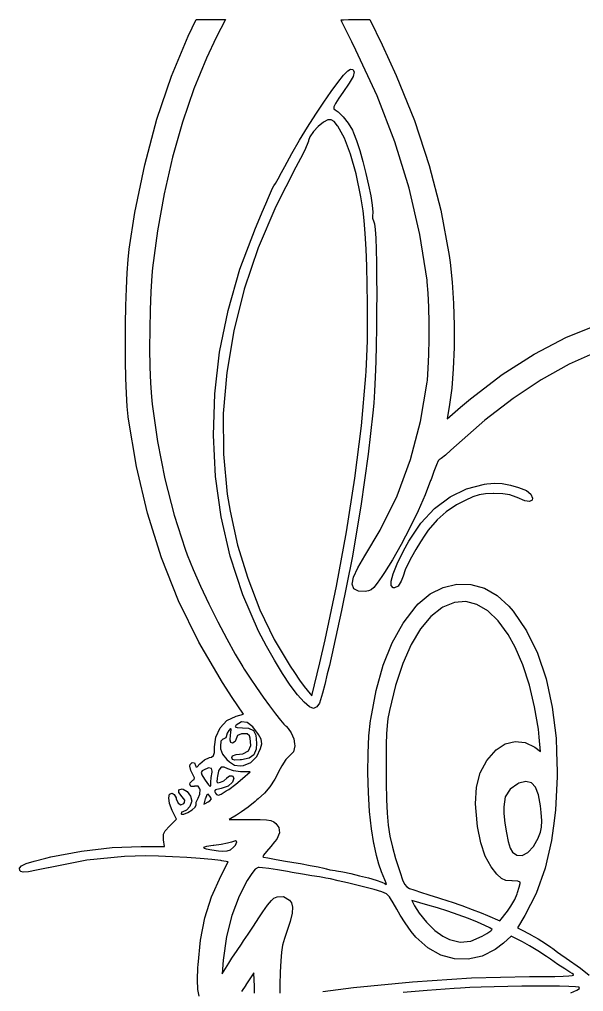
# Model space of a CAD drawing. Extents: x -6.3 to 7.5, y -8.7 to 10.5.
# Drawn here: x -2.938 to -0.482, y 6.258 to 10.49 of the extents above; entities that cross this region are included whole.
import ezdxf

# ---------------------------------------------------------------- set-up
doc = ezdxf.new("R2010")
doc.units = 0
doc.layers.add('BLACK', color=7, linetype='CONTINUOUS')

msp = doc.modelspace()

# ---------------------------------------------------------------- linework, layer by layer
at = {"layer": 'BLACK', "linetype": 'CONTINUOUS'}
for p, q in [((-2.20324, 10.4169), (-2.1694, 10.4898)), ((-2.1694, 10.4898), (-2.04102, 10.4898)), ((-2.04102, 10.4898), (-2.08154, 10.4112)), ((-1.53845, 10.4877), (-1.53818, 10.4879)), ((-1.53488, 10.4799), (-1.53845, 10.4877)), ((-1.53818, 10.4879), (-1.52792, 10.4888)), ((-1.525, 10.4598), (-1.53488, 10.4799)), ((-1.52792, 10.4888), (-1.50581, 10.4895)), ((-1.51002, 10.4296), (-1.525, 10.4598)), ((-1.50581, 10.4895), (-1.47592, 10.4898)), ((-1.47592, 10.4898), (-1.41334, 10.4898)), ((-1.41334, 10.4898), (-1.35991, 10.3794)), ((-2.27642, 10.2423), (-2.20324, 10.4169)), ((-2.08154, 10.4112), (-2.12465, 10.3212)), ((-1.49116, 10.3919), (-1.51002, 10.4296)), ((-1.47334, 10.3564), (-1.49116, 10.3919)), ((-1.35991, 10.3794), (-1.29853, 10.2464)), ((-1.38117, 10.1577), (-1.47334, 10.3564)), ((-2.12465, 10.3212), (-2.1791, 10.1876)), ((-2.33987, 10.0552), (-2.27642, 10.2423)), ((-1.55182, 10.216), (-1.52723, 10.2465)), ((-1.52723, 10.2465), (-1.50842, 10.2662)), ((-1.50842, 10.2662), (-1.4966, 10.2731)), ((-1.48605, 10.2418), (-1.50224, 10.2122)), ((-1.4966, 10.2731), (-1.48651, 10.2712)), ((-1.48651, 10.2712), (-1.4809, 10.2611)), ((-1.4809, 10.2611), (-1.48605, 10.2418)), ((-1.29853, 10.2464), (-1.21904, 10.0494)), ((-1.58096, 10.1764), (-1.55182, 10.216)), ((-1.50224, 10.2122), (-1.52976, 10.1716)), ((-2.1791, 10.1876), (-2.22843, 10.0427)), ((-1.61346, 10.1296), (-1.58096, 10.1764)), ((-1.52976, 10.1716), (-1.54752, 10.1465)), ((-1.30376, 9.95679), (-1.38117, 10.1577)), ((-1.64809, 10.0773), (-1.61346, 10.1296)), ((-1.56276, 10.1233), (-1.5699, 10.1089)), ((-1.54752, 10.1465), (-1.56276, 10.1233)), ((-1.68363, 10.0215), (-1.64809, 10.0773)), ((-1.5699, 10.1089), (-1.57009, 10.101)), ((-1.57009, 10.101), (-1.56449, 10.0968)), ((-1.56449, 10.0968), (-1.55009, 10.0876)), ((-1.55009, 10.0876), (-1.52899, 10.0663)), ((-2.39322, 9.85688), (-2.33987, 10.0552)), ((-2.22843, 10.0427), (-2.27185, 9.88952)), ((-1.61519, 10.0422), (-1.6373, 10.0238)), ((-1.59617, 10.0521), (-1.61519, 10.0422)), ((-1.59601, 10.0522), (-1.59617, 10.0521)), ((-1.58114, 10.0533), (-1.59601, 10.0522)), ((-1.56864, 10.0458), (-1.58114, 10.0533)), ((-1.55357, 10.0266), (-1.56864, 10.0458)), ((-1.52899, 10.0663), (-1.5074, 10.0381)), ((-1.5074, 10.0381), (-1.48905, 10.0074)), ((-1.21904, 10.0494), (-1.15438, 9.8544)), ((-1.71887, 9.96379), (-1.68363, 10.0215)), ((-1.6583, 10.0013), (-1.67399, 9.97929)), ((-1.6373, 10.0238), (-1.6583, 10.0013)), ((-1.55295, 10.0257), (-1.55357, 10.0266)), ((-1.52349, 9.97273), (-1.55295, 10.0257)), ((-1.48905, 10.0074), (-1.48398, 9.99664)), ((-1.48398, 9.99664), (-1.47067, 9.96236)), ((-1.7526, 9.90613), (-1.71887, 9.96379)), ((-1.68035, 9.96049), (-1.68587, 9.94465)), ((-1.68015, 9.96223), (-1.68035, 9.96049)), ((-1.67399, 9.97929), (-1.68015, 9.96223)), ((-1.49682, 9.90353), (-1.52349, 9.97273)), ((-1.47067, 9.96236), (-1.4567, 9.91937)), ((-1.24149, 9.75516), (-1.30376, 9.95679)), ((-1.7836, 9.85029), (-1.7526, 9.90613)), ((-1.69783, 9.91829), (-1.71471, 9.88465)), ((-1.68587, 9.94465), (-1.69783, 9.91829)), ((-1.47299, 9.81835), (-1.49682, 9.90353)), ((-1.4567, 9.91937), (-1.44278, 9.87075)), ((-2.27185, 9.88952), (-2.30857, 9.73081)), ((-1.71471, 9.88465), (-1.73497, 9.84694)), ((-1.44278, 9.87075), (-1.42965, 9.81957)), ((-2.43612, 9.64868), (-2.39322, 9.85688)), ((-1.73497, 9.84694), (-1.82238, 9.67572)), ((-1.81221, 9.79619), (-1.79794, 9.82315)), ((-1.79794, 9.82315), (-1.7836, 9.85029)), ((-1.45208, 9.71743), (-1.47299, 9.81835)), ((-1.42965, 9.81957), (-1.41802, 9.76889)), ((-1.15438, 9.8544), (-1.10395, 9.65935)), ((-1.82374, 9.7755), (-1.81221, 9.79619)), ((-1.85458, 9.71477), (-1.84554, 9.73539)), ((-1.84554, 9.73539), (-1.83602, 9.75542)), ((-1.83602, 9.75542), (-1.83055, 9.76481)), ((-1.83055, 9.76481), (-1.83024, 9.76514)), ((-1.83024, 9.76514), (-1.82374, 9.7755)), ((-1.41802, 9.76889), (-1.40861, 9.7218)), ((-1.19478, 9.55405), (-1.24149, 9.75516)), ((-2.30857, 9.73081), (-2.33778, 9.56949)), ((-1.86614, 9.68752), (-1.85458, 9.71477)), ((-1.44203, 9.65643), (-1.45208, 9.71743)), ((-1.40861, 9.7218), (-1.40215, 9.68135)), ((-1.89928, 9.6093), (-1.88183, 9.6505)), ((-1.82238, 9.67572), (-1.8985, 9.496)), ((-1.88183, 9.6505), (-1.86614, 9.68752)), ((-1.43706, 9.61387), (-1.44203, 9.65643)), ((-1.40215, 9.68135), (-1.39936, 9.65062)), ((-1.39936, 9.65062), (-1.40095, 9.63269)), ((-1.10395, 9.65935), (-1.06712, 9.46237)), ((-2.46082, 9.48977), (-2.43612, 9.64868)), ((-1.91107, 9.58144), (-1.89928, 9.6093)), ((-1.43277, 9.55754), (-1.43706, 9.61387)), ((-1.40095, 9.63269), (-1.40168, 9.62421)), ((-1.40168, 9.62421), (-1.39488, 9.60827)), ((-1.39488, 9.60827), (-1.39213, 9.59944)), ((-2.33778, 9.56949), (-2.3587, 9.40845)), ((-1.97826, 9.40322), (-1.91107, 9.58144)), ((-1.39213, 9.59944), (-1.38925, 9.575)), ((-1.38925, 9.575), (-1.38694, 9.53746)), ((-1.42919, 9.49035), (-1.43277, 9.55754)), ((-1.38694, 9.53746), (-1.38518, 9.48876)), ((-1.16402, 9.35477), (-1.19478, 9.55405)), ((-2.46551, 9.44454), (-2.46082, 9.48977)), ((-1.8985, 9.496), (-1.95963, 9.31504)), ((-1.42637, 9.41518), (-1.42919, 9.49035)), ((-1.38518, 9.48876), (-1.38397, 9.43087)), ((-2.46941, 9.38629), (-2.46551, 9.44454)), ((-1.06712, 9.46237), (-1.06279, 9.43124)), ((-2.3587, 9.40845), (-2.36171, 9.37529)), ((-2.03016, 9.22292), (-1.97826, 9.40322)), ((-1.42437, 9.33492), (-1.42637, 9.41518)), ((-1.38397, 9.43087), (-1.38329, 9.36575)), ((-1.06279, 9.43124), (-1.05418, 9.34649)), ((-2.4725, 9.31795), (-2.46941, 9.38629)), ((-2.36171, 9.37529), (-2.36626, 9.30455)), ((-1.38329, 9.36575), (-1.38313, 9.29534)), ((-1.16326, 9.34811), (-1.16402, 9.35477)), ((-2.47476, 9.24248), (-2.4725, 9.31795)), ((-1.95963, 9.31504), (-2.00556, 9.13373)), ((-1.42323, 9.25247), (-1.42437, 9.33492)), ((-1.15911, 9.29795), (-1.16326, 9.34811)), ((-1.05418, 9.34649), (-1.04857, 9.25384)), ((-2.36626, 9.30455), (-2.36943, 9.22523)), ((-1.38313, 9.29534), (-1.38348, 9.22163)), ((-1.15628, 9.23667), (-1.15911, 9.29795)), ((-2.47616, 9.1628), (-2.47476, 9.24248)), ((-1.42301, 9.17073), (-1.42323, 9.25247)), ((-1.15478, 9.16874), (-1.15628, 9.23667)), ((-1.04857, 9.25384), (-1.04596, 9.15736)), ((-2.36943, 9.22523), (-2.37119, 9.14154)), ((-2.06677, 9.04153), (-2.03016, 9.22292)), ((-1.38348, 9.22163), (-1.38406, 9.17073)), ((-2.4767, 9.08186), (-2.47616, 9.1628)), ((-2.37119, 9.14154), (-2.37151, 9.05767)), ((-1.42375, 9.09258), (-1.42301, 9.17073)), ((-1.38433, 9.14655), (-1.38567, 9.07208)), ((-1.38406, 9.17073), (-1.38433, 9.14655)), ((-1.15461, 9.09861), (-1.15478, 9.16874)), ((-1.04596, 9.15736), (-1.04636, 9.06108)), ((-0.556435, 9.1061), (-0.414521, 9.16285)), ((-2.00556, 9.13373), (-2.03612, 8.95298)), ((-0.697225, 9.03306), (-0.556435, 9.1061)), ((-2.47635, 9.00261), (-2.4767, 9.08186)), ((-2.37151, 9.05767), (-2.37035, 8.97782)), ((-1.4255, 9.02091), (-1.42375, 9.09258)), ((-1.38567, 9.07208), (-1.3875, 9.00016)), ((-1.15577, 9.03074), (-1.15461, 9.09861)), ((-1.04636, 9.06108), (-1.04978, 8.96905)), ((-2.08809, 8.86004), (-2.06677, 9.04153)), ((-1.42831, 8.95862), (-1.4255, 9.02091)), ((-1.15826, 8.96958), (-1.15577, 9.03074)), ((-0.836556, 8.9439), (-0.697225, 9.03306)), ((-0.42688, 9.04136), (-0.545542, 8.98848)), ((-2.47509, 8.92797), (-2.47635, 9.00261)), ((-2.37035, 8.97782), (-2.36767, 8.90616)), ((-1.3875, 9.00016), (-1.38979, 8.93277)), ((-0.545542, 8.98848), (-0.666476, 8.92118)), ((-2.03612, 8.95298), (-2.05111, 8.77369)), ((-1.44963, 8.72017), (-1.42969, 8.93774)), ((-1.42969, 8.93774), (-1.42831, 8.95862)), ((-1.38979, 8.93277), (-1.39254, 8.87185)), ((-1.16209, 8.91961), (-1.15826, 8.96958)), ((-1.04978, 8.96905), (-1.05624, 8.88531)), ((-0.974093, 8.8388), (-0.836556, 8.9439)), ((-2.47291, 8.86089), (-2.47509, 8.92797)), ((-2.36767, 8.90616), (-2.36344, 8.84691)), ((-1.19189, 8.73944), (-1.1631, 8.91061)), ((-1.1631, 8.91061), (-1.16209, 8.91961)), ((-0.666476, 8.92118), (-0.788955, 8.83984)), ((-2.46979, 8.80432), (-2.47291, 8.86089)), ((-2.36344, 8.84691), (-2.36006, 8.81433)), ((-2.09415, 8.67944), (-2.08809, 8.86004)), ((-1.39254, 8.87185), (-1.39574, 8.81936)), ((-1.05624, 8.88531), (-1.06573, 8.81391)), ((-2.46572, 8.76118), (-2.46979, 8.80432)), ((-2.36006, 8.81433), (-2.33735, 8.65272)), ((-1.39574, 8.81936), (-1.39938, 8.77727)), ((-1.06573, 8.81391), (-1.07666, 8.75055)), ((-1.01799, 8.80155), (-0.974093, 8.8388)), ((-0.788955, 8.83984), (-0.912248, 8.74482)), ((-2.46531, 8.75815), (-2.46572, 8.76118)), ((-2.05111, 8.77369), (-2.05035, 8.59676)), ((-1.39938, 8.77727), (-1.4203, 8.59738)), ((-1.07666, 8.75055), (-1.01799, 8.80155)), ((-2.4293, 8.54422), (-2.46531, 8.75815)), ((-1.478, 8.49257), (-1.44963, 8.72017)), ((-1.23576, 8.57449), (-1.19189, 8.73944)), ((-0.912248, 8.74482), (-1.03563, 8.63649)), ((-2.08493, 8.5007), (-2.09415, 8.67944)), ((-2.33735, 8.65272), (-2.30516, 8.48999)), ((-1.03563, 8.63649), (-1.05971, 8.61445)), ((-2.05035, 8.59676), (-2.03363, 8.42311)), ((-1.4203, 8.59738), (-1.45213, 8.37109)), ((-1.08418, 8.59303), (-1.10209, 8.57847)), ((-1.05971, 8.61445), (-1.08418, 8.59303)), ((-1.29447, 8.41644), (-1.23576, 8.57449)), ((-1.12322, 8.55027), (-1.1343, 8.52237)), ((-1.11473, 8.56817), (-1.12322, 8.55027)), ((-1.11069, 8.57311), (-1.11473, 8.56817)), ((-1.10209, 8.57847), (-1.11069, 8.57311)), ((-2.38097, 8.34067), (-2.4293, 8.54422)), ((-1.1343, 8.52237), (-1.14662, 8.48769)), ((-2.30516, 8.48999), (-2.2647, 8.33172)), ((-2.06046, 8.32481), (-2.08493, 8.5007)), ((-1.51416, 8.25887), (-1.478, 8.49257)), ((-1.14835, 8.48264), (-1.172, 8.42094)), ((-1.14662, 8.48769), (-1.14835, 8.48264)), ((-0.991386, 8.44668), (-0.914195, 8.46693)), ((-0.914195, 8.46693), (-0.904207, 8.46841)), ((-0.904207, 8.46841), (-0.868758, 8.47164)), ((-0.868758, 8.47164), (-0.837307, 8.46962)), ((-0.837307, 8.46962), (-0.800154, 8.46193)), ((-2.03363, 8.42311), (-2.02147, 8.34919)), ((-1.06391, 8.41097), (-0.991386, 8.44668)), ((-0.910091, 8.42522), (-0.93751, 8.4209)), ((-0.87488, 8.42647), (-0.910091, 8.42522)), ((-0.873478, 8.42648), (-0.87488, 8.42647)), ((-0.833192, 8.4253), (-0.873478, 8.42648)), ((-0.802817, 8.42036), (-0.833192, 8.4253)), ((-0.800154, 8.46193), (-0.765963, 8.45241)), ((-0.765963, 8.45241), (-0.731405, 8.43849)), ((-0.731405, 8.43849), (-0.711523, 8.42333)), ((-0.711523, 8.42333), (-0.705154, 8.40625)), ((-1.36777, 8.26596), (-1.29447, 8.41644)), ((-1.172, 8.42094), (-1.20273, 8.35083)), ((-1.1308, 8.36061), (-1.06391, 8.41097)), ((-0.998478, 8.39581), (-1.03492, 8.37648)), ((-0.964514, 8.4117), (-0.998478, 8.39581)), ((-0.93751, 8.4209), (-0.964514, 8.4117)), ((-0.775803, 8.41049), (-0.802817, 8.42036)), ((-0.771273, 8.40834), (-0.775803, 8.41049)), ((-0.738374, 8.39433), (-0.771273, 8.40834)), ((-0.717324, 8.39059), (-0.738374, 8.39433)), ((-0.706867, 8.39706), (-0.717324, 8.39059)), ((-0.705154, 8.40625), (-0.706867, 8.39706)), ((-2.3198, 8.14612), (-2.38097, 8.34067)), ((-2.02147, 8.34919), (-1.9884, 8.20166)), ((-1.45213, 8.37109), (-1.49032, 8.14562)), ((-1.20273, 8.35083), (-1.23815, 8.27708)), ((-1.19108, 8.29638), (-1.1308, 8.36061)), ((-1.08109, 8.3461), (-1.12032, 8.31084)), ((-1.03492, 8.37648), (-1.08109, 8.3461)), ((-2.2647, 8.33172), (-2.21721, 8.18349)), ((-2.02074, 8.15276), (-2.06046, 8.32481)), ((-1.24381, 8.2191), (-1.19108, 8.29638)), ((-1.12032, 8.31084), (-1.15835, 8.26604)), ((-1.55749, 8.02302), (-1.51416, 8.25887)), ((-1.43476, 8.15453), (-1.36777, 8.26596)), ((-1.23815, 8.27708), (-1.2759, 8.20442)), ((-1.15835, 8.26604), (-1.17311, 8.24528)), ((-1.26682, 8.17622), (-1.24381, 8.2191)), ((-1.19232, 8.21547), (-1.21256, 8.18192)), ((-1.17311, 8.24528), (-1.19232, 8.21547)), ((-2.21721, 8.18349), (-2.20812, 8.15909)), ((-1.9884, 8.20166), (-1.94461, 8.05735)), ((-1.2759, 8.20442), (-1.31361, 8.13763)), ((-1.29354, 8.11967), (-1.26682, 8.17622)), ((-1.21256, 8.18192), (-1.23181, 8.1482)), ((-2.24529, 7.95918), (-2.3198, 8.14612)), ((-2.20812, 8.15909), (-2.18188, 8.09488)), ((-1.96578, 7.98554), (-2.02074, 8.15276)), ((-1.49032, 8.14562), (-1.53572, 7.916)), ((-1.46568, 8.10301), (-1.43476, 8.15453)), ((-1.31361, 8.13763), (-1.34892, 8.08144)), ((-1.23181, 8.1482), (-1.24807, 8.11784)), ((-2.18188, 8.09488), (-2.14962, 8.02223)), ((-1.48391, 8.06209), (-1.46568, 8.10301)), ((-1.31119, 8.07616), (-1.29354, 8.11967)), ((-1.2593, 8.09438), (-1.26349, 8.08137)), ((-1.24807, 8.11784), (-1.2593, 8.09438)), ((-1.94461, 8.05735), (-1.89123, 7.91932)), ((-1.48945, 8.03154), (-1.48391, 8.06209)), ((-1.36003, 8.06508), (-1.38045, 8.03603)), ((-1.34892, 8.08144), (-1.36003, 8.06508)), ((-1.32005, 8.02499), (-1.31996, 8.04487)), ((-1.31996, 8.04487), (-1.31119, 8.07616)), ((-1.2761, 8.04496), (-1.28929, 8.02266)), ((-1.26801, 8.06579), (-1.2761, 8.04496)), ((-1.2637, 8.07972), (-1.26801, 8.06579)), ((-1.26349, 8.08137), (-1.2637, 8.07972)), ((-2.14962, 8.02223), (-2.11329, 7.94509)), ((-1.60733, 7.78896), (-1.55749, 8.02302)), ((-1.48229, 8.01115), (-1.48945, 8.03154)), ((-1.46243, 8.00071), (-1.48229, 8.01115)), ((-1.43354, 7.99965), (-1.46243, 8.00071)), ((-1.41945, 8.00171), (-1.43354, 7.99965)), ((-1.4076, 8.00681), (-1.41945, 8.00171)), ((-1.39546, 8.01743), (-1.4076, 8.00681)), ((-1.38045, 8.03603), (-1.39546, 8.01743)), ((-1.31165, 8.01571), (-1.32005, 8.02499)), ((-1.30527, 8.01477), (-1.31165, 8.01571)), ((-1.28929, 8.02266), (-1.30527, 8.01477)), ((-1.15043, 7.9889), (-1.09365, 8.01754)), ((-1.09365, 8.01754), (-1.03403, 8.03117)), ((-1.03403, 8.03117), (-0.973579, 8.0298)), ((-0.973579, 8.0298), (-0.914326, 8.01342)), ((-0.914326, 8.01342), (-0.858286, 7.98203)), ((-2.15692, 7.77846), (-2.24529, 7.95918)), ((-1.89713, 7.82727), (-1.96578, 7.98554)), ((-1.20234, 7.94525), (-1.15043, 7.9889)), ((-0.858286, 7.98203), (-0.807479, 7.93564)), ((-2.11329, 7.94509), (-2.07483, 7.86744)), ((-1.89123, 7.91932), (-1.82937, 7.79062)), ((-1.53572, 7.916), (-1.58919, 7.67727)), ((-1.26763, 7.86126), (-1.21116, 7.93564)), ((-1.21116, 7.93564), (-1.20234, 7.94525)), ((-1.09948, 7.92839), (-1.14739, 7.8902)), ((-1.09463, 7.93126), (-1.09948, 7.92839)), ((-1.04465, 7.95169), (-1.09463, 7.93126)), ((-0.995203, 7.9557), (-1.04465, 7.95169)), ((-0.946712, 7.94353), (-0.995203, 7.9557)), ((-0.899622, 7.91543), (-0.946712, 7.94353)), ((-0.854372, 7.87164), (-0.899622, 7.91543)), ((-0.807479, 7.93564), (-0.789508, 7.91431)), ((-0.789508, 7.91431), (-0.730931, 7.82868)), ((-1.14739, 7.8902), (-1.19188, 7.83647)), ((-0.811402, 7.81241), (-0.854372, 7.87164)), ((-2.07483, 7.86744), (-2.03618, 7.79325)), ((-1.31526, 7.77589), (-1.26763, 7.86126)), ((-1.19188, 7.83647), (-1.23256, 7.76796)), ((-2.03618, 7.79325), (-1.9993, 7.72647)), ((-1.86353, 7.76189), (-1.89713, 7.82727)), ((-1.82937, 7.79062), (-1.76015, 7.67432)), ((-1.63085, 7.68889), (-1.60733, 7.78896)), ((-0.7802, 7.75653), (-0.811402, 7.81241)), ((-0.730931, 7.82868), (-0.682843, 7.73034)), ((-2.05417, 7.60258), (-2.15692, 7.77846)), ((-1.82859, 7.69975), (-1.86353, 7.76189)), ((-1.35445, 7.67855), (-1.31526, 7.77589)), ((-1.23256, 7.76796), (-1.26901, 7.68543)), ((-0.747142, 7.67996), (-0.7802, 7.75653)), ((-1.9993, 7.72647), (-1.96611, 7.67108)), ((-0.682843, 7.73034), (-0.645316, 7.61953)), ((-1.96611, 7.67108), (-1.96031, 7.66199)), ((-1.96031, 7.66199), (-1.93455, 7.62281)), ((-1.7935, 7.64252), (-1.82859, 7.69975)), ((-1.76015, 7.67432), (-1.74119, 7.64615)), ((-1.66572, 7.54476), (-1.63085, 7.68889)), ((-1.58919, 7.67727), (-1.59806, 7.64032)), ((-1.38559, 7.56822), (-1.35445, 7.67855)), ((-1.26901, 7.68543), (-1.30084, 7.58967)), ((-0.718424, 7.59188), (-0.747142, 7.67996)), ((-1.93455, 7.62281), (-1.90635, 7.58141)), ((-1.75947, 7.59193), (-1.7935, 7.64252)), ((-1.74119, 7.64615), (-1.71845, 7.61325)), ((-1.59806, 7.64032), (-1.60931, 7.59523)), ((-0.645316, 7.61953), (-0.618422, 7.4965)), ((-2.01211, 7.53801), (-2.05417, 7.60258)), ((-1.90635, 7.58141), (-1.87737, 7.54007)), ((-1.7277, 7.54966), (-1.75947, 7.59193)), ((-1.71845, 7.61325), (-1.69918, 7.58632)), ((-1.69918, 7.58632), (-1.68621, 7.56935)), ((-1.60931, 7.59523), (-1.61937, 7.5568)), ((-1.30084, 7.58967), (-1.32766, 7.48144)), ((-0.695359, 7.49719), (-0.718424, 7.59188)), ((-1.96349, 7.46542), (-2.01211, 7.53801)), ((-1.87737, 7.54007), (-1.8493, 7.50109)), ((-1.6994, 7.51741), (-1.7277, 7.54966)), ((-1.68621, 7.56935), (-1.66572, 7.54476)), ((-1.61937, 7.5568), (-1.62741, 7.52822)), ((-1.40908, 7.44392), (-1.38559, 7.56822)), ((-1.8493, 7.50109), (-1.82379, 7.46677)), ((-1.67576, 7.49688), (-1.6994, 7.51741)), ((-1.65815, 7.48977), (-1.67576, 7.49688)), ((-1.64325, 7.49707), (-1.65815, 7.48977)), ((-1.63258, 7.51269), (-1.64325, 7.49707)), ((-1.62741, 7.52822), (-1.63258, 7.51269)), ((-0.679257, 7.40078), (-0.695359, 7.49719)), ((-0.618422, 7.4965), (-0.602233, 7.3615)), ((-2.03482, 7.4374), (-1.99474, 7.45668)), ((-1.99474, 7.45668), (-1.96349, 7.46542)), ((-1.82379, 7.46677), (-1.80253, 7.43942)), ((-1.32923, 7.47376), (-1.33397, 7.44608)), ((-1.32766, 7.48144), (-1.32923, 7.47376)), ((-2.08327, 7.36496), (-2.06488, 7.40605)), ((-2.06488, 7.40605), (-2.03482, 7.4374)), ((-1.9965, 7.41613), (-1.99902, 7.41008)), ((-1.99902, 7.41008), (-1.99008, 7.40719)), ((-1.99533, 7.41732), (-1.9965, 7.41613)), ((-1.9718, 7.43176), (-1.99533, 7.41732)), ((-1.99008, 7.40719), (-1.96708, 7.40644)), ((-1.94731, 7.42961), (-1.9718, 7.43176)), ((-1.96708, 7.40644), (-1.94118, 7.40431)), ((-1.92196, 7.41091), (-1.94731, 7.42961)), ((-1.89699, 7.37754), (-1.92196, 7.41091)), ((-1.80253, 7.43942), (-1.7872, 7.42132)), ((-1.7872, 7.42132), (-1.77945, 7.41477)), ((-1.77945, 7.41477), (-1.77741, 7.41382)), ((-1.77741, 7.41382), (-1.76789, 7.40314)), ((-1.41706, 7.37119), (-1.41007, 7.4372)), ((-1.41007, 7.4372), (-1.40908, 7.44392)), ((-1.33748, 7.41564), (-1.33993, 7.37965)), ((-1.33397, 7.44608), (-1.33748, 7.41564)), ((-2.08849, 7.32381), (-2.08327, 7.36496)), ((-2.03849, 7.36735), (-2.03992, 7.36229)), ((-2.03385, 7.38225), (-2.03849, 7.36735)), ((-2.02656, 7.39443), (-2.03385, 7.38225)), ((-2.01941, 7.40284), (-2.02656, 7.39443)), ((-2.02116, 7.35243), (-2.01933, 7.37519)), ((-2.01691, 7.40009), (-2.01941, 7.40284)), ((-2.01933, 7.37519), (-2.01821, 7.3839)), ((-2.01821, 7.3839), (-2.01691, 7.40009)), ((-1.98885, 7.37274), (-1.99532, 7.35852)), ((-1.97184, 7.37914), (-1.98885, 7.37274)), ((-1.96586, 7.37986), (-1.97184, 7.37914)), ((-1.94649, 7.37959), (-1.96586, 7.37986)), ((-1.93708, 7.37128), (-1.94649, 7.37959)), ((-1.94118, 7.40431), (-1.91989, 7.39426)), ((-1.9337, 7.36111), (-1.93708, 7.37128)), ((-1.91989, 7.39426), (-1.90884, 7.3736)), ((-1.90884, 7.3736), (-1.90568, 7.33977)), ((-1.88582, 7.35588), (-1.89699, 7.37754)), ((-1.76789, 7.40314), (-1.75555, 7.3844)), ((-1.75555, 7.3844), (-1.74388, 7.35756)), ((-1.4208, 7.29413), (-1.41706, 7.37119)), ((-1.33993, 7.37965), (-1.34146, 7.33533)), ((-0.675306, 7.36542), (-0.679257, 7.40078)), ((-0.669384, 7.30357), (-0.675306, 7.36542)), ((-2.08927, 7.29864), (-2.08849, 7.32381)), ((-2.06093, 7.34834), (-2.06349, 7.32644)), ((-2.06349, 7.32644), (-2.06267, 7.31389)), ((-2.05269, 7.35632), (-2.06093, 7.34834)), ((-2.05099, 7.35644), (-2.05269, 7.35632)), ((-2.03992, 7.36229), (-2.05099, 7.35644)), ((-2.01805, 7.34194), (-2.02116, 7.35243)), ((-2.011, 7.33977), (-2.01805, 7.34194)), ((-1.99981, 7.34687), (-2.011, 7.33977)), ((-1.99532, 7.35852), (-1.99981, 7.34687)), ((-1.94181, 7.30598), (-1.93103, 7.32863)), ((-1.93103, 7.32863), (-1.9337, 7.36111)), ((-1.90568, 7.33977), (-1.90748, 7.31358)), ((-1.88821, 7.31579), (-1.88382, 7.33687)), ((-1.88382, 7.33687), (-1.88582, 7.35588)), ((-1.73972, 7.32696), (-1.74557, 7.30138)), ((-1.74388, 7.35756), (-1.74107, 7.33687)), ((-1.74107, 7.33687), (-1.73972, 7.32696)), ((-1.34146, 7.33533), (-1.34222, 7.27991)), ((-0.863509, 7.3096), (-0.823774, 7.33595)), ((-0.823774, 7.33595), (-0.780625, 7.34709)), ((-0.780625, 7.34709), (-0.736886, 7.34241)), ((-0.736886, 7.34241), (-0.694901, 7.32174)), ((-0.694901, 7.32174), (-0.669384, 7.30357)), ((-0.602233, 7.3615), (-0.600096, 7.30357)), ((-2.10255, 7.27879), (-2.09317, 7.28525)), ((-2.09317, 7.28525), (-2.08927, 7.29864)), ((-2.06267, 7.31389), (-2.05459, 7.29152)), ((-2.05459, 7.29152), (-2.03515, 7.26811)), ((-2.01349, 7.27621), (-2.01022, 7.28471)), ((-2.01022, 7.28471), (-1.99474, 7.28989)), ((-1.99474, 7.28989), (-1.96607, 7.29313)), ((-1.96607, 7.29313), (-1.94181, 7.30598)), ((-1.91725, 7.2883), (-1.93776, 7.2736)), ((-1.93064, 7.25536), (-1.90454, 7.28128)), ((-1.90748, 7.31358), (-1.91725, 7.2883)), ((-1.90454, 7.28128), (-1.88821, 7.31579)), ((-1.76435, 7.28304), (-1.77833, 7.26732)), ((-1.76117, 7.28515), (-1.76435, 7.28304)), ((-1.74557, 7.30138), (-1.76117, 7.28515)), ((-1.42143, 7.21057), (-1.4208, 7.29413)), ((-1.34222, 7.27991), (-1.34236, 7.21061)), ((-0.903786, 7.26405), (-0.863509, 7.3096)), ((-0.600096, 7.30357), (-0.596821, 7.21477)), ((-2.19682, 7.23948), (-2.19555, 7.24694)), ((-2.19232, 7.21972), (-2.19682, 7.23948)), ((-2.19555, 7.24694), (-2.18714, 7.25557)), ((-2.18714, 7.25557), (-2.17678, 7.25409)), ((-2.17678, 7.25409), (-2.17152, 7.24186)), ((-2.17152, 7.24186), (-2.17057, 7.23549)), ((-2.16518, 7.23593), (-2.15277, 7.24907)), ((-2.15277, 7.24907), (-2.13308, 7.26601)), ((-2.13308, 7.26601), (-2.1114, 7.27631)), ((-2.1114, 7.27631), (-2.10255, 7.27879)), ((-2.03515, 7.26811), (-2.02421, 7.25789)), ((-2.02421, 7.25789), (-2.00175, 7.24376)), ((-2.01075, 7.26831), (-2.01349, 7.27621)), ((-1.99997, 7.26525), (-2.01075, 7.26831)), ((-2.00175, 7.24376), (-1.97746, 7.23977)), ((-1.97733, 7.26615), (-1.99997, 7.26525)), ((-1.97746, 7.23977), (-1.96261, 7.24133)), ((-1.97153, 7.26669), (-1.97733, 7.26615)), ((-1.93776, 7.2736), (-1.97153, 7.26669)), ((-1.96261, 7.24133), (-1.93064, 7.25536)), ((-1.79565, 7.24102), (-1.81034, 7.21415)), ((-1.77833, 7.26732), (-1.79565, 7.24102)), ((-0.931925, 7.2106), (-0.903786, 7.26405)), ((-2.18402, 7.20299), (-2.19232, 7.21972)), ((-2.17587, 7.18851), (-2.18402, 7.20299)), ((-2.17057, 7.23549), (-2.16518, 7.23593)), ((-2.14243, 7.21855), (-2.14785, 7.21166)), ((-2.14785, 7.21166), (-2.14481, 7.20131)), ((-2.14481, 7.20131), (-2.13271, 7.18244)), ((-2.13747, 7.22181), (-2.14243, 7.21855)), ((-2.11603, 7.23124), (-2.13747, 7.22181)), ((-2.1024, 7.22929), (-2.11603, 7.23124)), ((-2.10377, 7.1898), (-2.0999, 7.21269)), ((-2.09908, 7.21659), (-2.1024, 7.22929)), ((-2.0999, 7.21269), (-2.09908, 7.21659)), ((-2.07644, 7.19511), (-2.07793, 7.18682)), ((-2.07112, 7.21659), (-2.07644, 7.19511)), ((-2.06975, 7.22214), (-2.07112, 7.21659)), ((-2.06068, 7.23459), (-2.06975, 7.22214)), ((-2.04639, 7.23451), (-2.06068, 7.23459)), ((-2.03152, 7.22798), (-2.04639, 7.23451)), ((-2.03508, 7.18812), (-2.02329, 7.1968)), ((-2.00617, 7.2193), (-2.03152, 7.22798)), ((-2.02329, 7.1968), (-2.0109, 7.19653)), ((-2.0109, 7.19653), (-2.00515, 7.1872)), ((-1.97608, 7.21467), (-2.00617, 7.2193)), ((-1.97015, 7.21446), (-1.97608, 7.21467)), ((-1.93432, 7.21415), (-1.97015, 7.21446)), ((-1.96765, 7.18462), (-1.93432, 7.21415)), ((-1.81382, 7.20777), (-1.82722, 7.18217)), ((-1.81034, 7.21415), (-1.81382, 7.20777)), ((-1.41907, 7.12503), (-1.42143, 7.21057)), ((-1.34236, 7.21061), (-1.34216, 7.16622)), ((-0.94819, 7.14813), (-0.931925, 7.2106)), ((-0.596821, 7.21477), (-0.596936, 7.1927)), ((-2.19682, 7.15997), (-2.1953, 7.16699)), ((-2.19264, 7.15046), (-2.19682, 7.15997)), ((-2.1953, 7.16699), (-2.18402, 7.17854)), ((-2.18402, 7.17854), (-2.17781, 7.18155)), ((-2.17781, 7.18155), (-2.17587, 7.18851)), ((-2.13271, 7.18244), (-2.12927, 7.17737)), ((-2.12927, 7.17737), (-2.11539, 7.15759)), ((-2.11539, 7.15759), (-2.10822, 7.15039)), ((-2.10822, 7.15039), (-2.10551, 7.15475)), ((-2.10551, 7.15475), (-2.10504, 7.16964)), ((-2.10504, 7.16964), (-2.10377, 7.1898)), ((-2.07793, 7.18682), (-2.07952, 7.17089)), ((-2.07952, 7.17089), (-2.07505, 7.16625)), ((-2.07505, 7.16625), (-2.0625, 7.16912)), ((-2.0625, 7.16912), (-2.04872, 7.17544)), ((-2.02961, 7.15224), (-2.06079, 7.14176)), ((-2.04872, 7.17544), (-2.03599, 7.1867)), ((-2.03599, 7.1867), (-2.03508, 7.18812)), ((-2.01034, 7.16953), (-2.02961, 7.15224)), ((-2.02733, 7.13804), (-1.99596, 7.16133)), ((-2.00515, 7.1872), (-2.01034, 7.16953)), ((-1.99596, 7.16133), (-1.96765, 7.18462)), ((-1.82722, 7.18217), (-1.84805, 7.14913)), ((-1.34216, 7.16622), (-1.34087, 7.09461)), ((-0.768664, 7.16252), (-0.802528, 7.13871)), ((-0.763818, 7.16464), (-0.768664, 7.16252)), ((-0.733654, 7.17226), (-0.763818, 7.16464)), ((-0.709691, 7.16694), (-0.733654, 7.17226)), ((-0.691362, 7.14792), (-0.709691, 7.16694)), ((-0.596936, 7.1927), (-0.603895, 7.04839)), ((-2.28853, 7.10166), (-2.28503, 7.11751)), ((-2.28503, 7.11751), (-2.2739, 7.12155)), ((-2.2739, 7.12155), (-2.2647, 7.11631)), ((-2.2647, 7.11631), (-2.25674, 7.10071)), ((-2.24452, 7.13572), (-2.23063, 7.13977)), ((-2.24399, 7.12403), (-2.24452, 7.13572)), ((-2.2296, 7.10588), (-2.24399, 7.12403)), ((-2.23063, 7.13977), (-2.22567, 7.13913)), ((-2.22567, 7.13913), (-2.20818, 7.12831)), ((-2.20818, 7.12831), (-2.1942, 7.10876)), ((-2.17778, 7.15108), (-2.19264, 7.15046)), ((-2.17694, 7.15129), (-2.17778, 7.15108)), ((-2.16079, 7.15185), (-2.17694, 7.15129)), ((-2.15292, 7.14027), (-2.16079, 7.15185)), ((-2.16024, 7.0997), (-2.15308, 7.1165)), ((-2.15308, 7.1165), (-2.15222, 7.1378)), ((-2.15222, 7.1378), (-2.15292, 7.14027)), ((-2.12212, 7.11485), (-2.12879, 7.09843)), ((-2.11645, 7.11724), (-2.12212, 7.11485)), ((-2.10903, 7.10885), (-2.11645, 7.11724)), ((-2.08472, 7.13619), (-2.08985, 7.13054)), ((-2.08985, 7.13054), (-2.08502, 7.12123)), ((-2.08502, 7.12123), (-2.08, 7.11531)), ((-2.06666, 7.1407), (-2.08472, 7.13619)), ((-2.08, 7.11531), (-2.07206, 7.11245)), ((-2.07206, 7.11245), (-2.05946, 7.11736)), ((-2.06079, 7.14176), (-2.06666, 7.1407)), ((-2.05946, 7.11736), (-2.03772, 7.13097)), ((-2.03772, 7.13097), (-2.02733, 7.13804)), ((-1.87207, 7.12121), (-1.89928, 7.09649)), ((-1.84805, 7.14913), (-1.87207, 7.12121)), ((-1.41385, 7.04207), (-1.41907, 7.12503)), ((-0.952846, 7.07555), (-0.94819, 7.14813)), ((-0.802528, 7.13871), (-0.823132, 7.10496)), ((-0.678101, 7.11447), (-0.691362, 7.14792)), ((-0.669343, 7.06584), (-0.678101, 7.11447)), ((-2.28449, 7.07698), (-2.28853, 7.10166)), ((-2.273, 7.04644), (-2.28449, 7.07698)), ((-2.25674, 7.10071), (-2.2559, 7.0961)), ((-2.2559, 7.0961), (-2.24755, 7.07758)), ((-2.24755, 7.07758), (-2.23514, 7.07022)), ((-2.23514, 7.07022), (-2.22237, 7.07661)), ((-2.21838, 7.09142), (-2.2296, 7.10588)), ((-2.22237, 7.07661), (-2.21976, 7.08016)), ((-2.21976, 7.08016), (-2.21838, 7.09142)), ((-2.1887, 7.08316), (-2.19644, 7.06343)), ((-2.1942, 7.10876), (-2.18849, 7.08649)), ((-2.18849, 7.08649), (-2.1887, 7.08316)), ((-2.17309, 7.06034), (-2.16921, 7.07)), ((-2.16921, 7.07), (-2.16844, 7.08199)), ((-2.16844, 7.08199), (-2.16024, 7.0997)), ((-2.13471, 7.08005), (-2.13597, 7.0734)), ((-2.13597, 7.0734), (-2.13053, 7.07604)), ((-2.12942, 7.09662), (-2.13471, 7.08005)), ((-2.13053, 7.07604), (-2.11621, 7.08382)), ((-2.12879, 7.09843), (-2.12942, 7.09662)), ((-2.11621, 7.08382), (-2.10996, 7.08757)), ((-2.10996, 7.08757), (-2.10297, 7.09649)), ((-2.10297, 7.09649), (-2.10903, 7.10885)), ((-1.91229, 7.08524), (-1.9429, 7.06093)), ((-1.90448, 7.09176), (-1.91229, 7.08524)), ((-1.89928, 7.09649), (-1.90448, 7.09176)), ((-1.34087, 7.09461), (-1.33798, 7.03431)), ((-0.946157, 6.99176), (-0.952846, 7.07555)), ((-0.823132, 7.10496), (-0.829987, 7.06205)), ((-2.27159, 7.04347), (-2.273, 7.04644)), ((-2.2547, 7.00857), (-2.27159, 7.04347)), ((-2.23269, 7.03878), (-2.23434, 7.03147)), ((-2.23434, 7.03147), (-2.23349, 7.03051)), ((-2.23349, 7.03051), (-2.22242, 7.03028)), ((-2.22777, 7.03977), (-2.23269, 7.03878)), ((-2.2113, 7.04678), (-2.22777, 7.03977)), ((-2.22242, 7.03028), (-2.20508, 7.0373)), ((-2.19644, 7.06343), (-2.2113, 7.04678)), ((-2.20508, 7.0373), (-2.18684, 7.04838)), ((-2.18684, 7.04838), (-2.17309, 7.06034)), ((-1.9935, 7.02556), (-2.02599, 7.00718)), ((-1.97176, 7.03971), (-1.9935, 7.02556)), ((-1.9429, 7.06093), (-1.97176, 7.03971)), ((-1.40591, 6.96619), (-1.41385, 7.04207)), ((-1.33798, 7.03431), (-1.33301, 6.98185)), ((-0.829987, 7.06205), (-0.828936, 7.03365)), ((-0.828936, 7.03365), (-0.824819, 6.99151)), ((-0.666634, 7.03769), (-0.669343, 7.06584)), ((-0.664473, 7.00033), (-0.666634, 7.03769)), ((-0.603895, 7.04839), (-0.610273, 7.00033)), ((-2.28515, 6.97812), (-2.2547, 7.00857)), ((-2.02599, 7.00718), (-1.93224, 7.00681)), ((-1.93224, 7.00681), (-1.89104, 7.00633)), ((-1.89104, 7.00633), (-1.86226, 7.00491)), ((-1.86226, 7.00491), (-1.8434, 7.00203)), ((-1.8434, 7.00203), (-1.83106, 6.99716)), ((-1.83106, 6.99716), (-1.82182, 6.98977)), ((-1.82182, 6.98977), (-1.80878, 6.97153)), ((-0.94391, 6.97632), (-0.946157, 6.99176)), ((-0.824819, 6.99151), (-0.818325, 6.94937)), ((-0.665277, 6.9737), (-0.664473, 7.00033)), ((-0.610273, 7.00033), (-0.621542, 6.91543)), ((-2.31178, 6.92489), (-2.31136, 6.94242)), ((-2.31136, 6.94242), (-2.30337, 6.9581)), ((-2.30337, 6.9581), (-2.28515, 6.97812)), ((-1.80627, 6.94844), (-1.81784, 6.92165)), ((-1.80878, 6.97153), (-1.80627, 6.94844)), ((-1.39537, 6.90196), (-1.40591, 6.96619)), ((-1.33301, 6.98185), (-1.32549, 6.93376)), ((-0.929688, 6.90525), (-0.94391, 6.97632)), ((-0.818325, 6.94937), (-0.810245, 6.91139)), ((-0.678303, 6.92952), (-0.669677, 6.95202)), ((-0.669677, 6.95202), (-0.665277, 6.9737)), ((-2.3109, 6.91872), (-2.31178, 6.92489)), ((-2.3062, 6.88977), (-2.3109, 6.91872)), ((-2.03247, 6.9031), (-2.06035, 6.89767)), ((-2.01558, 6.90838), (-2.03247, 6.9031)), ((-1.99764, 6.91403), (-2.01558, 6.90838)), ((-1.99823, 6.89536), (-1.99157, 6.90906)), ((-1.99157, 6.90906), (-1.99764, 6.91403)), ((-1.82799, 6.90906), (-1.84391, 6.88929)), ((-1.81784, 6.92165), (-1.82799, 6.90906)), ((-1.39456, 6.89811), (-1.39537, 6.90196)), ((-1.32549, 6.93376), (-1.31493, 6.88657)), ((-0.910539, 6.84766), (-0.929688, 6.90525)), ((-0.810245, 6.91139), (-0.801369, 6.88175)), ((-0.700323, 6.88969), (-0.678509, 6.92905)), ((-0.678509, 6.92905), (-0.678303, 6.92952)), ((-0.621542, 6.91543), (-0.649778, 6.79428)), ((-2.80221, 6.84367), (-2.66861, 6.86878)), ((-2.66861, 6.86878), (-2.53515, 6.8844)), ((-2.53515, 6.8844), (-2.40801, 6.88977)), ((-2.40801, 6.88977), (-2.3062, 6.88977)), ((-2.12423, 6.88949), (-2.13737, 6.88563)), ((-2.13737, 6.88563), (-2.13432, 6.88166)), ((-2.13432, 6.88166), (-2.1248, 6.87906)), ((-2.1248, 6.87906), (-2.10053, 6.87463)), ((-2.09466, 6.89328), (-2.12423, 6.88949)), ((-2.10053, 6.87463), (-2.07149, 6.87094)), ((-2.09265, 6.89348), (-2.09466, 6.89328)), ((-2.06035, 6.89767), (-2.09265, 6.89348)), ((-2.07149, 6.87094), (-2.05499, 6.86951)), ((-2.05499, 6.86951), (-2.03349, 6.86974)), ((-2.03349, 6.86974), (-2.01911, 6.87497)), ((-2.01911, 6.87497), (-2.00578, 6.88665)), ((-2.00578, 6.88665), (-1.99823, 6.89536)), ((-1.86331, 6.86756), (-1.87579, 6.85174)), ((-1.84457, 6.88859), (-1.86331, 6.86756)), ((-1.84391, 6.88929), (-1.84457, 6.88859)), ((-1.38365, 6.84988), (-1.39456, 6.89811)), ((-1.31493, 6.88657), (-1.30084, 6.83681)), ((-0.801369, 6.88175), (-0.792487, 6.86459)), ((-0.792487, 6.86459), (-0.773622, 6.8511)), ((-0.749512, 6.84979), (-0.724535, 6.86296)), ((-0.724535, 6.86296), (-0.700323, 6.88969)), ((-2.92971, 6.80498), (-2.90864, 6.815)), ((-2.90864, 6.815), (-2.87383, 6.82598)), ((-2.87383, 6.82598), (-2.82391, 6.83865)), ((-2.82391, 6.83865), (-2.80221, 6.84367)), ((-2.64479, 6.82909), (-2.812, 6.79708)), ((-2.48091, 6.8455), (-2.64479, 6.82909)), ((-2.38849, 6.84797), (-2.48091, 6.8455)), ((-2.33275, 6.84718), (-2.38849, 6.84797)), ((-2.27182, 6.845), (-2.33275, 6.84718)), ((-2.20997, 6.8417), (-2.27182, 6.845)), ((-2.15144, 6.83754), (-2.20997, 6.8417)), ((-2.10049, 6.8328), (-2.15144, 6.83754)), ((-2.06139, 6.82775), (-2.10049, 6.8328)), ((-2.05732, 6.82706), (-2.06139, 6.82775)), ((-2.06058, 6.76233), (-2.03031, 6.82238)), ((-2.03031, 6.82238), (-2.05732, 6.82706)), ((-1.87579, 6.85174), (-1.87932, 6.8445)), ((-1.87932, 6.8445), (-1.87527, 6.84321)), ((-1.87527, 6.84321), (-1.85723, 6.8394)), ((-1.85723, 6.8394), (-1.8274, 6.83383)), ((-1.8274, 6.83383), (-1.78862, 6.82702)), ((-1.78862, 6.82702), (-1.74375, 6.81951)), ((-1.74375, 6.81951), (-1.71499, 6.81471)), ((-1.71499, 6.81471), (-1.67275, 6.8073)), ((-1.37344, 6.81214), (-1.38365, 6.84988)), ((-1.30084, 6.83681), (-1.28276, 6.78101)), ((-0.885348, 6.8008), (-0.910539, 6.84766)), ((-0.773622, 6.8511), (-0.749512, 6.84979)), ((-2.9384, 6.79516), (-2.92971, 6.80498)), ((-2.93608, 6.78481), (-2.9384, 6.79516)), ((-2.93185, 6.77981), (-2.93608, 6.78481)), ((-2.92161, 6.77729), (-2.93185, 6.77981)), ((-2.89932, 6.77914), (-2.92161, 6.77729)), ((-2.8637, 6.78556), (-2.89932, 6.77914)), ((-2.81348, 6.79673), (-2.8637, 6.78556)), ((-2.812, 6.79708), (-2.81348, 6.79673)), ((-1.92683, 6.7722), (-1.94644, 6.74138)), ((-1.91174, 6.79012), (-1.92683, 6.7722)), ((-1.89903, 6.79748), (-1.91174, 6.79012)), ((-1.89436, 6.79801), (-1.89903, 6.79748)), ((-1.87992, 6.79662), (-1.89436, 6.79801)), ((-1.85246, 6.79286), (-1.87992, 6.79662)), ((-1.81537, 6.78724), (-1.85246, 6.79286)), ((-1.77204, 6.78026), (-1.81537, 6.78724)), ((-1.75099, 6.77674), (-1.77204, 6.78026)), ((-1.70566, 6.76906), (-1.75099, 6.77674)), ((-1.67275, 6.8073), (-1.63798, 6.80075)), ((-1.63798, 6.80075), (-1.61369, 6.79564)), ((-1.61369, 6.79564), (-1.60288, 6.79253)), ((-1.60288, 6.79253), (-1.60184, 6.79197)), ((-1.60184, 6.79197), (-1.58664, 6.78758)), ((-1.58664, 6.78758), (-1.56428, 6.78415)), ((-1.56428, 6.78415), (-1.55864, 6.78348)), ((-1.55864, 6.78348), (-1.53106, 6.77876)), ((-1.53106, 6.77876), (-1.49601, 6.7713)), ((-1.49601, 6.7713), (-1.45747, 6.76212)), ((-1.36199, 6.77889), (-1.37344, 6.81214)), ((-1.34739, 6.74417), (-1.36199, 6.77889)), ((-1.28276, 6.78101), (-1.28118, 6.77633)), ((-1.28118, 6.77633), (-1.27013, 6.74469)), ((-0.859749, 6.76882), (-0.885348, 6.8008)), ((-0.649778, 6.79428), (-0.688505, 6.68535)), ((-2.10153, 6.67039), (-2.06058, 6.76233)), ((-1.94644, 6.74138), (-1.98235, 6.67309)), ((-1.66477, 6.76214), (-1.70566, 6.76906)), ((-1.63179, 6.75656), (-1.66477, 6.76214)), ((-1.6102, 6.75291), (-1.63179, 6.75656)), ((-1.60515, 6.75206), (-1.6102, 6.75291)), ((-1.58431, 6.74788), (-1.60515, 6.75206)), ((-1.55118, 6.74046), (-1.58431, 6.74788)), ((-1.50962, 6.7307), (-1.55118, 6.74046)), ((-1.46351, 6.71953), (-1.50962, 6.7307)), ((-1.45747, 6.76212), (-1.41938, 6.75222)), ((-1.41938, 6.75222), (-1.38572, 6.74264)), ((-1.38572, 6.74264), (-1.36046, 6.73439)), ((-1.36046, 6.73439), (-1.34755, 6.72849)), ((-1.33966, 6.72727), (-1.34739, 6.74417)), ((-1.27013, 6.74469), (-1.26138, 6.72485)), ((-0.839866, 6.75037), (-0.859749, 6.76882)), ((-0.821134, 6.74191), (-0.839866, 6.75037)), ((-0.795138, 6.73978), (-0.821134, 6.74191)), ((-0.792862, 6.73977), (-0.795138, 6.73978)), ((-0.76875, 6.73868), (-0.792862, 6.73977)), ((-0.758234, 6.73472), (-0.76875, 6.73868)), ((-0.757967, 6.7278), (-0.758234, 6.73472)), ((-1.41668, 6.70786), (-1.46351, 6.71953)), ((-1.39386, 6.70204), (-1.41668, 6.70786)), ((-1.3611, 6.69239), (-1.39386, 6.70204)), ((-1.34042, 6.68261), (-1.3611, 6.69239)), ((-1.34755, 6.72849), (-1.34138, 6.72448)), ((-1.34138, 6.72448), (-1.33966, 6.72727)), ((-1.26138, 6.72485), (-1.25221, 6.71322)), ((-1.25221, 6.71322), (-1.23992, 6.70624)), ((-1.23992, 6.70624), (-1.22182, 6.70031)), ((-1.22182, 6.70031), (-1.21714, 6.69889)), ((-1.21714, 6.69889), (-1.19174, 6.69091)), ((-1.19174, 6.69091), (-1.15578, 6.6794)), ((-0.771401, 6.683), (-0.769765, 6.689)), ((-0.769765, 6.689), (-0.763019, 6.71231)), ((-0.763019, 6.71231), (-0.757967, 6.7278)), ((-2.13105, 6.57817), (-2.10153, 6.67039)), ((-1.98235, 6.67309), (-2.01441, 6.58917)), ((-1.85838, 6.63331), (-1.84129, 6.6544)), ((-1.84129, 6.6544), (-1.83042, 6.66463)), ((-1.83042, 6.66463), (-1.81702, 6.67023)), ((-1.81702, 6.67023), (-1.78824, 6.67101)), ((-1.78824, 6.67101), (-1.76269, 6.65564)), ((-1.76269, 6.65564), (-1.7541, 6.64414)), ((-1.3274, 6.6703), (-1.34042, 6.68261)), ((-1.32303, 6.66358), (-1.3274, 6.6703)), ((-1.31167, 6.64382), (-1.32303, 6.66358)), ((-1.15977, 6.63457), (-1.22942, 6.65419)), ((-1.22942, 6.65419), (-1.21778, 6.6317)), ((-1.15578, 6.6794), (-1.11334, 6.66566)), ((-1.11334, 6.66566), (-1.06854, 6.65102)), ((-1.06854, 6.65102), (-1.05918, 6.64793)), ((-1.05918, 6.64793), (-1.01222, 6.63188)), ((-0.798706, 6.62906), (-0.781571, 6.65847)), ((-0.781571, 6.65847), (-0.771401, 6.683)), ((-0.688505, 6.68535), (-0.737624, 6.5891)), ((-1.89622, 6.57921), (-1.87912, 6.60468)), ((-1.87912, 6.60468), (-1.85838, 6.63331)), ((-1.7541, 6.64414), (-1.74889, 6.62501)), ((-1.74889, 6.62501), (-1.75065, 6.59878)), ((-1.29578, 6.61602), (-1.31167, 6.64382)), ((-1.28097, 6.59005), (-1.29578, 6.61602)), ((-1.21778, 6.6317), (-1.19808, 6.59971)), ((-1.11869, 6.62225), (-1.15977, 6.63457)), ((-1.07389, 6.60757), (-1.11869, 6.62225)), ((-1.0281, 6.59156), (-1.07389, 6.60757)), ((-1.01222, 6.63188), (-0.966887, 6.61561)), ((-0.966887, 6.61561), (-0.927929, 6.60086)), ((-0.847456, 6.56576), (-0.813847, 6.60797)), ((-0.813847, 6.60797), (-0.798706, 6.62906)), ((-2.15033, 6.48101), (-2.13105, 6.57817)), ((-2.01441, 6.58917), (-2.03693, 6.49728)), ((-1.91983, 6.54305), (-1.89622, 6.57921)), ((-1.75962, 6.56289), (-1.77603, 6.51477)), ((-1.75065, 6.59878), (-1.75962, 6.56289)), ((-1.25951, 6.55637), (-1.28097, 6.59005)), ((-1.19808, 6.59971), (-1.16585, 6.55956)), ((-0.984076, 6.57528), (-1.0281, 6.59156)), ((-0.944545, 6.55978), (-0.984076, 6.57528)), ((-0.912251, 6.54609), (-0.944545, 6.55978)), ((-0.927929, 6.60086), (-0.90011, 6.58938)), ((-0.90011, 6.58938), (-0.847456, 6.56576)), ((-0.737624, 6.5891), (-0.769966, 6.53561)), ((-1.94313, 6.50772), (-1.91983, 6.54305)), ((-1.23286, 6.51994), (-1.25951, 6.55637)), ((-1.21207, 6.49476), (-1.23286, 6.51994)), ((-1.16585, 6.55956), (-1.12968, 6.52393)), ((-1.12968, 6.52393), (-1.09463, 6.49829)), ((-0.889933, 6.53527), (-0.912251, 6.54609)), ((-0.904021, 6.51023), (-0.886786, 6.52167)), ((-0.880329, 6.52837), (-0.889933, 6.53527)), ((-0.886786, 6.52167), (-0.880154, 6.52774)), ((-0.880154, 6.52774), (-0.880329, 6.52837)), ((-0.769966, 6.53561), (-0.755012, 6.52774)), ((-0.755012, 6.52774), (-0.712786, 6.50552)), ((-2.16052, 6.37423), (-2.15033, 6.48101)), ((-2.03693, 6.49728), (-2.05097, 6.39394)), ((-1.97193, 6.46477), (-1.96281, 6.47823)), ((-1.96281, 6.47823), (-1.94313, 6.50772)), ((-1.78503, 6.48848), (-1.79246, 6.46021)), ((-1.77603, 6.51477), (-1.78503, 6.48848)), ((-1.16078, 6.44818), (-1.21207, 6.49476)), ((-1.09463, 6.49829), (-1.0665, 6.48446)), ((-1.0665, 6.48446), (-1.01926, 6.47295)), ((-1.01926, 6.47295), (-0.972503, 6.47758)), ((-0.972503, 6.47758), (-0.923904, 6.49836)), ((-0.923904, 6.49836), (-0.904021, 6.51023)), ((-0.798027, 6.49896), (-0.831678, 6.46856)), ((-0.747945, 6.47368), (-0.798027, 6.49896)), ((-0.712786, 6.50552), (-0.71226, 6.50524)), ((-0.71226, 6.50524), (-0.679456, 6.48684)), ((-0.679456, 6.48684), (-0.648227, 6.4675)), ((-2.0134, 6.40251), (-1.99123, 6.43614)), ((-1.99123, 6.43614), (-1.97193, 6.46477)), ((-1.79246, 6.46021), (-1.79747, 6.42951)), ((-1.10444, 6.41648), (-1.16078, 6.44818)), ((-0.866784, 6.44118), (-0.924198, 6.41202)), ((-0.831678, 6.46856), (-0.866784, 6.44118)), ((-0.718452, 6.45735), (-0.747945, 6.47368)), ((-0.681609, 6.43491), (-0.718452, 6.45735)), ((-0.643492, 6.41012), (-0.681609, 6.43491)), ((-0.648227, 6.4675), (-0.625267, 6.45135)), ((-0.625267, 6.45135), (-0.616925, 6.44481)), ((-0.616925, 6.44481), (-0.596163, 6.42911)), ((-2.05097, 6.39394), (-2.05634, 6.33561)), ((-2.02702, 6.38144), (-2.0134, 6.40251)), ((-1.80082, 6.39164), (-1.80325, 6.34186)), ((-1.79747, 6.42951), (-1.80082, 6.39164)), ((-1.04494, 6.3998), (-1.10444, 6.41648)), ((-0.984224, 6.39827), (-1.04494, 6.3998)), ((-0.924198, 6.41202), (-0.984224, 6.39827)), ((-0.626762, 6.39865), (-0.643492, 6.41012)), ((-0.594304, 6.37629), (-0.626762, 6.39865)), ((-0.596163, 6.42911), (-0.581631, 6.41894)), ((-0.581631, 6.41894), (-0.55761, 6.40359)), ((-0.55761, 6.40359), (-0.495398, 6.36013)), ((-2.16271, 6.30831), (-2.16107, 6.36323)), ((-2.16107, 6.36323), (-2.16052, 6.37423)), ((-2.05634, 6.33561), (-2.02702, 6.38144)), ((-0.564496, 6.35637), (-0.594304, 6.37629)), ((-0.541507, 6.34165), (-0.564496, 6.35637)), ((-0.495398, 6.36013), (-0.458007, 6.32946)), ((-2.16139, 6.26717), (-2.16271, 6.30831)), ((-1.91765, 6.33959), (-1.9521, 6.2876)), ((-1.91518, 6.28034), (-1.91765, 6.33959)), ((-1.80344, 6.33665), (-1.80482, 6.29246)), ((-1.80325, 6.34186), (-1.80344, 6.33665)), ((-1.22765, 6.30079), (-0.969861, 6.31701)), ((-0.969861, 6.31701), (-0.717654, 6.32308)), ((-0.717654, 6.32308), (-0.657438, 6.32334)), ((-0.657438, 6.32334), (-0.607479, 6.32378)), ((-0.607479, 6.32378), (-0.570983, 6.32449)), ((-0.570983, 6.32449), (-0.546296, 6.32559)), ((-0.546296, 6.32559), (-0.531759, 6.32721)), ((-0.532491, 6.33634), (-0.541507, 6.34165)), ((-0.526514, 6.33247), (-0.532491, 6.33634)), ((-0.531759, 6.32721), (-0.525718, 6.32946)), ((-0.525718, 6.32946), (-0.526514, 6.33247)), ((-2.15645, 6.23709), (-2.16139, 6.26717)), ((-1.95318, 6.28597), (-1.97144, 6.25778)), ((-1.9521, 6.2876), (-1.95318, 6.28597)), ((-1.91451, 6.25062), (-1.91518, 6.28034)), ((-1.80482, 6.29246), (-1.80491, 6.26231)), ((-1.61765, 6.25737), (-1.48381, 6.27496)), ((-1.48381, 6.27496), (-1.22765, 6.30079)), ((-1.04614, 6.27101), (-1.16373, 6.26236)), ((-1.01765, 6.273), (-1.04614, 6.27101)), ((-0.977001, 6.27528), (-1.01765, 6.273)), ((-0.927545, 6.27722), (-0.977001, 6.27528)), ((-0.871804, 6.27879), (-0.927545, 6.27722)), ((-0.812297, 6.27998), (-0.871804, 6.27879)), ((-0.75154, 6.28077), (-0.812297, 6.27998)), ((-0.692051, 6.28115), (-0.75154, 6.28077)), ((-0.636348, 6.28111), (-0.692051, 6.28115)), ((-0.586949, 6.28062), (-0.636348, 6.28111)), ((-0.54637, 6.27968), (-0.586949, 6.28062)), ((-0.51713, 6.27827), (-0.54637, 6.27968)), ((-0.53849, 6.25287), (-0.511878, 6.26381)), ((-0.501746, 6.27637), (-0.51713, 6.27827)), ((-0.511878, 6.26381), (-0.499536, 6.2715)), ((-0.500989, 6.27612), (-0.501746, 6.27637)), ((-0.499536, 6.2715), (-0.500989, 6.27612)), ((-1.80491, 6.26231), (-1.80406, 6.25062)), ((-1.16373, 6.26236), (-1.26833, 6.25384))]:
    msp.add_line(p, q, dxfattribs=at)

doc.saveas('drawing.dxf')
